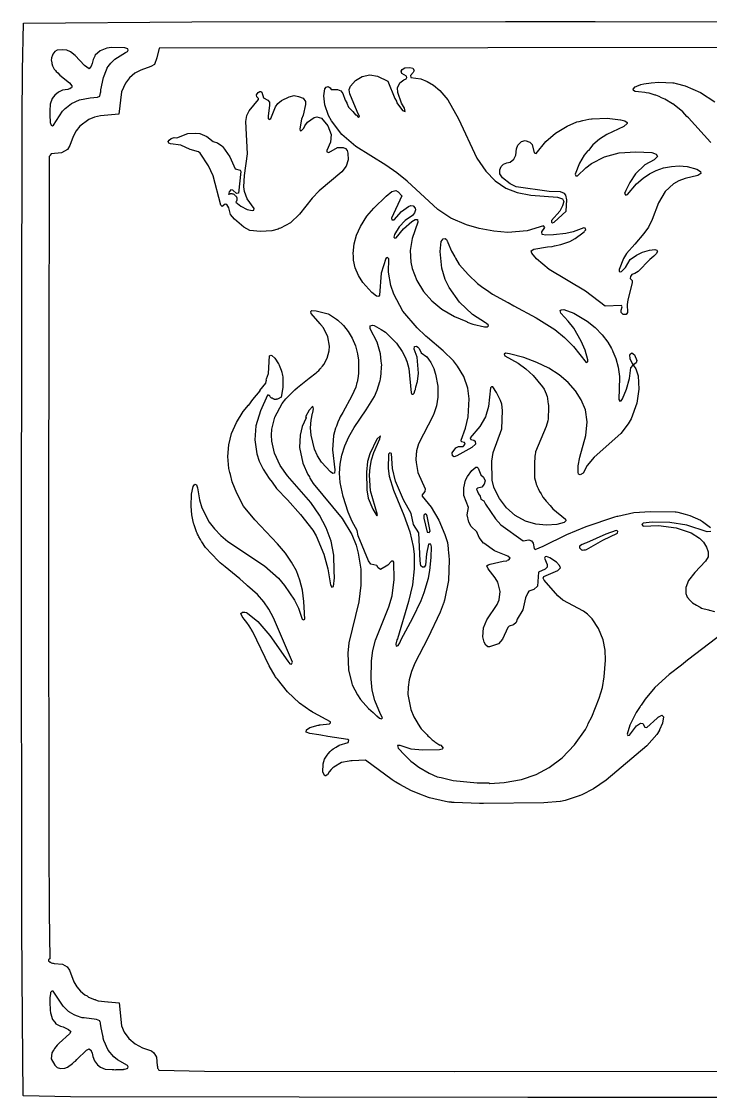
# Model space of a CAD drawing. Header units: millimetres. Extents: x 15 to 285, y 15 to 285.
# Drawn here: x 14.8 to 187.6, y 15.2 to 284.9 of the extents above; entities that cross this region are included whole.
import ezdxf

# ---------------------------------------------------------------- set-up
doc = ezdxf.new("R2010")
doc.units = ezdxf.units.MM
doc.layers.add('CUT', color=7, linetype='CONTINUOUS')

msp = doc.modelspace()

# ---------------------------------------------------------------- linework, layer by layer
at = {"layer": 'CUT'}
for points in [[(223.6234, 15.1572), (141.7762, 15.1572), (27.0823, 15.2779), (15.2954, 15.5671), (15.2694, 15.5931), (15.2487, 15.6139), (15.2287, 15.6339), (15.2125, 15.6502), (15.0652, 34.6226), (14.9156, 57.848), (14.795, 150.0729), (14.7954, 150.5114), (14.7955, 150.5703), (14.7971, 151.6963), (14.8032, 155.8067), (14.9574, 260.2853), (15.0062, 272.5903), (15.2974, 284.4548), (57.546, 284.7824), (136.1615, 284.8596), (139.3335, 284.8603), (141.0297, 284.8606), (146.3999, 284.8618), (158.6518, 284.8644), (225.2012, 284.7991)], [(214.1607, 278.3243), (49.2847, 278.1431), (48.746, 275.7425), (48.1144, 274.1187), (47.205, 273.5673), (44.7087, 272.6811), (43.1886, 271.8777), (41.8664, 270.768), (40.8532, 269.4349), (39.8396, 267.2784), (39.2391, 261.6514), (34.6363, 261.2006), (33.0926, 260.8499), (31.6454, 260.2709), (29.408, 258.6074), (28.4868, 257.4313), (27.7285, 256.0152), (26.9036, 253.7649), (26.294, 252.7516), (24.8317, 251.9487), (22.2359, 251.6701), (21.9428, 251.339), (21.9427, 251.3272), (21.9425, 251.3269), (21.9419, 251.2696), (21.7375, 251.0657), (21.7248, 228.2469), (21.6455, 219.8376), (21.5549, 150.2714), (21.6455, 80.7058), (21.6621, 79.036), (21.7059, 61.533), (21.9386, 49.9014), (21.8585, 49.9083), (21.5264, 49.7574), (21.5868, 49.4252), (21.9491, 49.0629), (22.0625, 49.044), (22.0788, 49.0379), (22.2631, 48.8776), (22.6083, 48.84), (22.7539, 48.7856), (22.9963, 48.7673), (25.0462, 48.5636), (26.2043, 47.9086), (26.8532, 47.0296), (27.9374, 44.1413), (28.6449, 42.9038), (29.5567, 41.8157), (30.6426, 40.9156), (31.2224, 40.6411), (31.611, 40.337), (33.0936, 39.7552), (33.2387, 39.6865), (33.3103, 39.6701), (33.9963, 39.401), (36.4722, 39.1594), (36.5155, 39.1634), (39.2693, 38.892), (39.8715, 33.1515), (40.5617, 31.5458), (41.7445, 29.9301), (43.2753, 28.5982), (45.1021, 27.62), (47.3598, 26.8539), (48.0101, 26.3426), (48.4213, 25.6928), (48.6372, 25.2347), (48.8557, 23.0881), (48.8515, 23.0662), (48.8606, 23.04), (48.9149, 22.5057), (49.0992, 22.3438), (49.2139, 22.0095), (60.7176, 21.7679), (123.2787, 21.6471), (241.6073, 21.7679)], [(187.6579, 254.529), (187.5884, 254.6018), (182.0596, 260.7312), (181.6984, 261.0485), (180.6569, 262.1937), (178.519, 263.969), (178.12, 264.1917), (178.1039, 264.2058), (176.1575, 265.4016), (175.3213, 265.7537), (174.7238, 266.0872), (173.8426, 266.3762), (173.6881, 266.4412), (173.4964, 266.4897), (172.1855, 266.9197), (171.4473, 267.0083), (171.1204, 267.091), (169.5738, 267.233), (168.6624, 267.3424), (168.3114, 267.5684), (168.1839, 267.9222), (168.6789, 268.451), (168.9484, 268.5635), (168.9636, 268.5699), (169.141, 268.644), (170.125, 269.0549), (170.9084, 269.2195), (172.7188, 269.5246), (174.6161, 269.6846), (178.1522, 269.5131), (178.3254, 269.4776), (178.3745, 269.4675), (178.3801, 269.4664), (178.9883, 269.3416), (181.2686, 268.7744), (185.0502, 267.1009), (188.6509, 264.7439)], [(190.9139, 131.6906), (181.7982, 124.7408), (180.3323, 123.5545), (177.2509, 121.1874), (173.6352, 117.9322), (171.177, 114.9625), (170.1928, 113.4863), (170.0465, 113.2954), (169.9831, 113.1718), (168.9676, 111.6487), (167.3497, 108.4763), (166.6515, 106.2637), (166.8848, 105.9322), (167.2863, 105.9876), (169.0061, 108.3095), (170.0327, 109.0116), (170.64, 108.875), (171.1408, 107.9609), (171.6246, 107.8872), (174.2194, 110.2629), (174.4603, 110.453), (174.5801, 110.5477), (174.6132, 110.5738), (174.7633, 110.6922), (175.4231, 111.009), (175.7814, 110.5323), (175.5692, 108.9591), (174.8386, 107.2961), (174.8032, 107.2284), (174.3055, 106.4165), (174.1207, 106.1373), (171.6576, 103.3066), (161.4275, 94.6759), (158.2079, 92.4876), (155.3142, 91.0414), (154.884, 90.8623), (154.8214, 90.8362), (154.7821, 90.8198), (154.6287, 90.7559), (151.1839, 89.6339), (151.1525, 89.6249), (150.0033, 89.3874), (149.8902, 89.3702), (145.8179, 88.9809), (130.7023, 88.8597), (129.6548, 88.8759), (123.3326, 89.0684), (123.1275, 89.0844), (122.7613, 89.1279), (122.6519, 89.1408), (122.0009, 89.218), (121.1611, 89.3176), (117.1433, 90.2308), (116.8345, 90.3348), (114.3045, 91.3223), (112.4332, 92.1228), (111.6582, 92.5078), (109.7172, 93.587), (108.6606, 94.2207), (108.5017, 94.3159), (108.2671, 94.4566), (107.7275, 94.7802), (101.0639, 99.6897), (99.3954, 99.6078), (97.7451, 99.5801), (97.3817, 99.5091), (96.9731, 99.4891), (95.0357, 99.1282), (93.1132, 97.9529), (92.8386, 97.8132), (92.4917, 97.3462), (91.9459, 96.7886), (91.5205, 96.0389), (91.4859, 95.9923), (91.0881, 95.7811), (91.087, 95.7811), (90.9851, 95.7877), (90.9177, 95.7921), (90.9122, 95.7925), (90.8606, 95.7959), (90.4002, 96.7188), (90.4298, 98.773), (90.8114, 99.9351), (91.4344, 100.9956), (91.7188, 101.3366), (92.2134, 101.8498), (92.3979, 102.0412), (92.4706, 102.1166), (92.5695, 102.2192), (92.9493, 102.528), (93.6855, 102.9597), (94.0608, 103.1799), (94.1427, 103.2279), (94.5039, 103.4397), (96.761, 104.1612), (96.9146, 104.6846), (96.6513, 104.8822), (91.5997, 105.6411), (89.8918, 105.9502), (89.8503, 105.9547), (89.3596, 106.0665), (87.1174, 106.3573), (86.149, 106.7352), (86.2497, 107.317), (87.0992, 107.8673), (89.2289, 108.4953), (89.3354, 108.5097), (89.4376, 108.5236), (89.5228, 108.5351), (89.7129, 108.5608), (92.0137, 108.8304), (92.2705, 109.0443), (92.282, 109.3433), (88.0897, 111.5393), (87.775, 111.7388), (87.7737, 111.7397), (87.4259, 111.96), (87.3323, 112.0193), (84.5376, 114.0209), (81.5117, 116.8026), (78.9572, 119.9831), (78.8837, 120.0841), (78.6622, 120.3883), (78.5221, 120.5807), (78.4147, 120.7283), (76.9243, 123.3981), (72.8273, 131.8946), (72.3993, 132.5635), (72.3362, 132.6932), (71.8644, 133.3992), (71.346, 134.209), (70.602, 135.061), (70.1286, 135.7338), (69.8104, 136.4749), (70.1959, 136.7981), (70.5807, 136.7841), (70.709, 136.7794), (70.7487, 136.778), (70.7854, 136.7767), (71.2021, 136.7056), (71.4732, 136.5464), (74.0999, 134.4984), (77.0957, 130.9577), (81.5549, 124.5085), (82.1259, 123.8661), (82.4877, 123.8057), (82.7327, 124.2984), (78.0053, 135.3958), (76.8601, 137.5296), (75.544, 139.4096), (73.9603, 141.2004), (71.4792, 143.4262), (71.472, 143.4344), (71.4245, 143.4954), (71.4047, 143.5113), (71.3974, 143.5196), (71.2042, 143.6728), (69.5875, 145.1232), (65.8516, 148.1441), (64.6041, 149.1739), (64.0749, 149.6606), (60.9563, 153.0274), (60.0217, 154.4261), (59.9753, 154.5074), (59.8623, 154.7052), (59.6893, 155.0082), (59.3082, 155.6756), (59.1938, 155.9036), (58.9472, 156.3988), (58.8321, 156.63), (58.7729, 156.7488), (58.6551, 156.9855), (58.0597, 158.718), (58.0161, 158.8523), (58.0065, 158.8818), (57.9964, 158.9128), (57.9318, 159.1117), (57.4882, 161.1968), (57.3074, 163.3838), (57.4283, 166.4055), (57.835, 168.342), (58.2852, 168.8684), (58.6828, 168.6921), (58.9283, 168.0136), (59.4087, 164.926), (59.9895, 162.9721), (61.8741, 159.38), (63.2191, 157.6713), (64.8023, 156.0278), (66.5679, 154.5564), (75.7775, 148.4249), (79.2472, 145.2936), (80.7912, 143.5322), (83.2361, 139.8194), (84.2274, 137.8042), (85.2194, 135.0822), (85.496, 134.8935), (85.8441, 135.0165), (85.7743, 136.4813), (85.779, 136.5453), (85.7668, 136.6381), (85.6309, 139.4898), (85.2428, 142.3605), (84.6173, 144.872), (83.7328, 147.1876), (82.538, 149.3632), (80.9811, 151.576), (78.9723, 153.9438), (73.2969, 159.9217), (70.5011, 163.3593), (68.7624, 166.5975), (67.6376, 169.494), (67.1916, 171.2774), (67.0636, 171.7893), (67.0542, 171.8269), (67.0529, 171.8317), (66.818, 172.8209), (66.5481, 175.8112), (66.7913, 178.7178), (67.5023, 181.5808), (68.6757, 184.3468), (68.6847, 184.3648), (68.6899, 184.3752), (68.6911, 184.3776), (68.6916, 184.3785), (70.3452, 187.0861), (71.6934, 188.7169), (71.7685, 188.7383), (72.8369, 190.1003), (74.6556, 192.3002), (74.6092, 192.3321), (74.5964, 192.3429), (76.056, 194.2034), (76.2371, 194.928), (76.1829, 194.9993), (76.2625, 195.2931), (76.7276, 196.6737), (76.975, 201.0312), (77.2855, 201.2026), (77.6148, 201.13), (78.3461, 200.4765), (79.2717, 199.0649), (79.3322, 198.9409), (79.3948, 198.8129), (79.4241, 198.7527), (79.4377, 198.7251), (79.9026, 197.473), (80.0531, 196.9438), (80.196, 196.4412), (80.2292, 196.3244), (80.2528, 196.2416), (80.3499, 195.7125), (80.3723, 195.0838), (80.3723, 193.147), (79.8898, 190.7305), (79.8058, 190.6531), (79.7128, 190.5827), (79.6134, 190.5217), (79.5085, 190.4706), (78.9574, 190.2345), (78.8487, 190.194), (78.7366, 190.1643), (78.6221, 190.1454), (78.5064, 190.1378), (78.3904, 190.1413), (78.2753, 190.156), (78.1622, 190.1818), (78.0522, 190.2183), (77.9461, 190.2653), (77.6241, 190.4271), (77.5201, 190.486), (77.4225, 190.555), (77.3322, 190.6333), (77.2502, 190.7203), (77.1772, 190.8149), (77.114, 190.9164), (77.0612, 191.0236), (77.0219, 191.1288), (76.9482, 191.1286), (76.8291, 191.1403), (76.7117, 191.1638), (76.5972, 191.1988), (76.5157, 191.233), (74.7347, 187.2536), (73.5796, 183.5525), (73.2783, 180.0299), (73.8189, 176.5166), (74.4179, 174.6955), (75.3873, 172.6398), (76.9152, 170.3296), (77.651, 169.4072), (78.713, 167.8142), (81.4763, 164.9691), (84.7766, 161.3193), (87.8263, 157.3802), (88.7009, 155.9431), (90.6529, 151.3295), (91.6358, 147.6751), (92.3001, 143.6292), (92.6322, 143.0555), (93.0549, 143.2668), (93.3267, 145.4106), (93.1757, 147.1316), (93.1675, 147.1571), (93.086, 151.0774), (92.4644, 154.5741), (91.2374, 157.9346), (89.5485, 161.1626), (87.3988, 164.2974), (81.5144, 170.9971), (79.6439, 173.5751), (78.2061, 176.6453), (77.5417, 179.6349), (77.4784, 181.1887), (77.604, 182.6926), (78.3577, 185.6472), (80.1822, 189.1445), (81.1131, 190.2958), (82.4022, 191.6332), (82.6137, 191.8273), (82.9148, 192.1035), (83.3573, 192.5094), (84.0073, 193.1056), (86.9174, 195.4502), (88.6801, 196.825), (88.9367, 197.0771), (89.3568, 197.4156), (89.715, 197.8416), (89.9717, 198.0938), (90.0519, 198.2318), (90.1932, 198.3783), (90.2585, 198.4881), (90.6268, 198.9262), (91.446, 200.4586), (91.9339, 202.3525), (91.9977, 203.4979), (91.6151, 205.8256), (90.5678, 208.0614), (89.8985, 208.8452), (89.8609, 208.9105), (89.6775, 209.104), (87.4638, 211.6964), (87.3258, 212.1648), (87.6142, 212.4048), (88.685, 212.3748), (91.6661, 211.5698), (91.9992, 211.3864), (93.7952, 210.2595), (94.1502, 209.9842), (95.4113, 208.8056), (95.5379, 208.6654), (96.7136, 207.1626), (97.7271, 205.4635), (98.5444, 203.5465), (99.0915, 201.559), (99.3288, 199.9455), (99.3328, 196.7625), (99.2445, 195.8951), (98.9517, 194.4399), (98.9337, 194.3504), (98.9335, 194.349), (98.9333, 194.3483), (98.62, 193.24), (97.6724, 191.0746), (95.375, 186.829), (94.7471, 185.7644), (94.5732, 185.3471), (94.1006, 184.4739), (93.7676, 183.4144), (93.5646, 182.9273), (93.3206, 181.9926), (93.0257, 181.0543), (92.782, 177.4734), (93.3823, 172.502), (93.2521, 171.6131), (92.8779, 171.5371), (92.2599, 171.9678), (90.0329, 174.4342), (89.0493, 175.9955), (88.2609, 177.6999), (87.416, 181.1704), (87.2909, 183.005), (87.4165, 184.9254), (87.7773, 186.7195), (87.8616, 186.8663), (88.0428, 187.7722), (87.8918, 188.4666), (86.9558, 187.44), (86.05, 185.7794), (86.1964, 185.5354), (85.1885, 183.3142), (84.6545, 181.1953), (84.5101, 178.1086), (85.3688, 174.1169), (86.6348, 171.2845), (87.0212, 170.7281), (87.137, 170.3807), (87.9522, 169.0521), (95.2289, 160.3262), (97.6074, 156.2972), (98.6942, 153.6403), (99.2405, 151.6331), (99.9042, 147.5907), (99.9362, 143.606), (99.3872, 139.4396), (96.8577, 129.0874), (96.6463, 126.5498), (96.7672, 122.327), (97.672, 118.9128), (97.7047, 118.6289), (99.0333, 116.0926), (99.7881, 114.9453), (101.7809, 112.6506), (102.9503, 111.6571), (103.8667, 110.8581), (103.9374, 110.8187), (104.5889, 110.2653), (105.1022, 110.0841), (105.3135, 110.3558), (104.811, 111.2038), (103.397, 114.6578), (102.7798, 117.2496), (102.4769, 120.05), (102.5695, 124.5754), (102.9074, 127.1702), (103.5776, 129.7544), (106.8957, 138.1397), (107.762, 140.9436), (108.2435, 144.9877), (108.205, 149.3348), (107.9854, 149.6227), (107.6236, 149.6053), (106.6937, 148.5774), (104.84, 147.5258), (104.2658, 147.9431), (103.948, 148.504), (102.3863, 148.8316), (101.7834, 149.6484), (99.2545, 155.9499), (98.9384, 157.2605), (97.7319, 159.5009), (96.7578, 161.8723), (95.4511, 165.7902), (94.717, 169.3209), (94.5672, 171.6112), (94.6929, 173.904), (95.1234, 176.193), (95.8571, 178.4775), (96.8757, 180.7544), (98.2008, 183.1272), (101.2487, 187.5333), (103.3066, 190.9027), (104.0078, 192.427), (104.6874, 194.6519), (104.7398, 194.7771), (104.7535, 194.8684), (104.8595, 195.2151), (104.9238, 196.0037), (105.0116, 196.5887), (104.9803, 196.6958), (105.1034, 198.203), (105.0943, 198.315), (105.1328, 198.6995), (104.9771, 199.7577), (104.8316, 201.5492), (103.9671, 204.5213), (102.2435, 207.8227), (102.2657, 208.6015), (102.8341, 208.7544), (103.2757, 208.6675), (105.0057, 207.6657), (106.0663, 206.9861), (106.1362, 206.9289), (108.8171, 204.2516), (110.3011, 202.1192), (111.0983, 200.543), (111.3891, 199.8435), (111.4058, 199.8035), (111.4246, 199.7581), (111.4483, 199.7013), (111.9766, 197.9149), (112.5059, 191.7701), (112.6738, 191.4839), (113.0373, 191.4433), (113.2642, 191.6852), (113.4234, 192.2703), (113.4683, 192.3423), (113.4875, 192.4616), (113.5866, 192.6031), (113.7014, 193.2922), (114.0745, 194.6636), (114.3984, 196.7582), (113.9901, 200.7151), (113.262, 202.7278), (113.3823, 203.3832), (113.8403, 203.4576), (114.2009, 203.2202), (114.5654, 202.9396), (115.0573, 201.8211), (116.4153, 200.7887), (116.8952, 200.2438), (117.4262, 199.3758), (118.1957, 197.8632), (118.2691, 197.6511), (118.2995, 197.5634), (118.304, 197.5504), (118.3087, 197.5367), (118.6552, 196.4701), (119.1709, 193.501), (119.1708, 190.7337), (118.8676, 188.502), (118.2023, 186.5034), (118.1467, 186.3657), (118.135, 186.3368), (118.1296, 186.3233), (118.0397, 186.1009), (114.3516, 179.0177), (113.8511, 177.2381), (113.8334, 176.7944), (113.7674, 176.5397), (113.7131, 174.824), (113.7474, 174.626), (113.7371, 174.3657), (114.2318, 171.8572), (116.026, 167.765), (115.9574, 167.08), (115.3204, 166.2439), (115.3005, 165.8972), (117.5094, 163.0929), (119.4436, 159.829), (120.9959, 156.2716), (121.6359, 154.2335), (121.7888, 152.7498), (121.9211, 151.4222), (121.9371, 151.2613), (121.9667, 150.9644), (122.0672, 149.9552), (121.9185, 144.7709), (120.8719, 139.8417), (120.6001, 139.0214), (120.5633, 138.9102), (120.5478, 138.8634), (120.5335, 138.8202), (119.8145, 136.8355), (116.7352, 130.2544), (113.4814, 123.9886), (112.6161, 121.9022), (112.037, 119.8587), (111.7469, 117.9732), (111.7136, 116.1326), (112.428, 112.4167), (113.2093, 110.5835), (114.1678, 108.9186), (114.0697, 108.9971), (115.066, 107.578), (116.4248, 106.1287), (116.5031, 106.0538), (116.7016, 105.8176), (117.1088, 105.4744), (117.8137, 104.8002), (118.315, 104.458), (118.3652, 104.4157), (118.4803, 104.3452), (119.7159, 103.5019), (119.7554, 103.564), (119.9463, 103.447), (120.5283, 102.7002), (120.3027, 102.4608), (119.6584, 102.3257), (115.3879, 102.2356), (112.4964, 102.4562), (109.7995, 103.3957), (109.741, 103.3811), (109.0575, 103.3811), (109.2991, 102.7471), (109.9713, 101.9358), (110.0006, 101.8845), (110.0823, 101.8018), (110.1747, 101.6903), (110.4766, 101.4029), (112.4056, 99.4516), (112.9927, 99.0576), (114.432, 97.9161), (116.9984, 96.4668), (119.0818, 95.561), (120.0178, 95.3496), (120.0281, 95.3738), (123.0239, 94.5888), (129.1012, 94.0502), (132.0284, 94.0698), (132.2462, 93.8702), (135.809, 94.1117), (140.1569, 94.8967), (143.8405, 96.1045), (147.1618, 97.8557), (150.3925, 100.2712), (153.4723, 103.5623), (156.2199, 107.3969), (156.8237, 108.6046), (156.8994, 108.941), (157.8062, 110.5855), (159.6993, 115.21), (160.4869, 117.9652), (160.9621, 120.6087), (161.2332, 124.7839), (161.2014, 127.2638), (160.6376, 129.834), (159.5123, 132.6784), (157.9372, 135.1517), (156.7772, 136.3448), (155.7673, 137.0546), (150.56, 139.8449), (149.3131, 140.9095), (145.8697, 144.8131), (145.6259, 145.3549), (145.7767, 145.7359), (149.2712, 147.2301), (149.9544, 147.9132), (149.7182, 148.5447), (148.9409, 149.3689), (147.3311, 150.4034), (146.4838, 150.7338), (146.1264, 150.6679), (145.979, 150.3358), (146.6021, 148.7795), (146.597, 148.0705), (146.0865, 147.5829), (144.4416, 146.8288), (144.2101, 143.2965), (143.3238, 142.519), (142.0579, 142.0753), (141.7646, 141.663), (141.1955, 140.3718), (140.5293, 137.4134), (139.1387, 135.0205), (138.8809, 134.2122), (138.2096, 133.6057), (137.1205, 133.2865), (136.7861, 132.9633), (135.4071, 130.0419), (134.4364, 128.8863), (132.1729, 128.0822), (131.7693, 128.0994), (131.2771, 128.5221), (130.8653, 129.2944), (130.5321, 130.6277), (130.6604, 132.9233), (131.4879, 134.8822), (134.0636, 138.7093), (134.5594, 139.868), (134.8411, 142.0311), (134.2158, 144.3202), (133.6101, 145.4132), (131.8037, 147.7042), (131.5315, 148.4263), (131.7908, 148.708), (132.3685, 148.8728), (135.5959, 149.5914), (136.4733, 149.6981), (136.5567, 149.8053), (136.998, 149.9035), (137.3262, 150.3298), (136.7786, 150.8197), (133.4599, 152.1793), (130.7512, 154.0755), (130.6927, 154.1355), (129.5564, 155.5161), (128.9802, 156.9471), (127.5932, 158.3117), (127.0098, 159.4022), (126.602, 161.1966), (126.9279, 163.04), (125.766, 166.0596), (125.6975, 167.9892), (126.1866, 169.8637), (126.6674, 170.7997), (127.6999, 172.2875), (128.7115, 173.1951), (129.1077, 173.1651), (129.3386, 172.9153), (129.9599, 171.2597), (130.6276, 170.6628), (131.061, 169.7368), (130.8225, 168.878), (130.2592, 168.1575), (129.1898, 167.9195), (128.9399, 167.6527), (129.3676, 166.4742), (129.8411, 165.9057), (129.9864, 165.1332), (130.7493, 164.7438), (131.1273, 163.9133), (133.6775, 160.2173), (135.0048, 158.7389), (140.5831, 154.6582), (142.0617, 154.9194), (142.7036, 154.6919), (143.1302, 154.0904), (143.3281, 152.7958), (143.5942, 152.5351), (145.6153, 153.3264), (151.5815, 156.2933), (156.3909, 158.2894), (163.613, 160.7371), (164.1751, 160.8766), (164.1762, 160.8768), (164.1883, 160.8794), (164.3449, 160.9136), (168.345, 161.7869), (172.5775, 162.0757), (178.6893, 161.9595), (178.8898, 161.9324), (178.9247, 161.9277), (178.9448, 161.925), (179.3948, 161.864), (181.2795, 161.3832), (182.4097, 161.0065), (185.0784, 159.8441), (185.6233, 159.5574), (187.6016, 158.0436)], [(187.6689, 157.029), (186.7929, 156.9812), (181.6384, 158.5788), (177.3858, 159.2729), (172.9743, 159.3907), (170.6863, 159.1494), (170.3919, 158.7445), (170.7395, 158.3842), (174.5131, 158.5417), (178.9599, 157.9897), (182.7373, 156.7206), (184.8706, 155.3722), (185.844, 154.3382), (186.5798, 153.1232), (186.9813, 151.9728), (186.9828, 150.6907), (186.3761, 149.5806), (183.6315, 146.739), (182.1156, 144.7387), (181.3933, 142.9624), (181.4196, 141.529), (181.68, 140.8491), (181.7032, 140.6098), (181.8155, 140.5493), (181.824, 140.5214), (182.4627, 139.7028), (182.7447, 139.5153), (183.0756, 139.1142), (184.1156, 138.5354), (184.8274, 138.1067), (184.971, 138.0594), (185.3685, 137.8382), (187.1008, 137.3589), (187.2361, 137.3145), (187.3069, 137.3019), (188.5842, 136.9485)]]:
    msp.add_lwpolyline(points, dxfattribs=at)
for points in [[(34.7227, 267.7351), (35.3292, 270.8092), (36.0706, 272.7896), (36.2914, 273.2081), (36.3141, 273.2412), (36.3166, 273.245), (36.5698, 273.6159), (37.2389, 274.4347), (38.1996, 275.395), (40.8816, 277.0668), (41.223, 277.2417), (41.2252, 277.281), (41.3901, 277.3839), (41.5499, 277.6974), (41.4327, 278.0025), (40.7094, 278.2997), (37.3528, 278.3257), (36.1862, 278.17), (34.5004, 277.5543), (33.2986, 276.4242), (33.2247, 276.2278), (33.1691, 276.1732), (32.7704, 275.3393), (32.5003, 274.3024), (32.2489, 273.6343), (31.7228, 273.0404), (30.5722, 273.8728), (28.22, 276.3748), (27.1185, 277.2547), (26.1543, 277.664), (25.0333, 277.7803), (23.7301, 277.6715), (23.125, 277.3904), (22.6176, 276.6516), (22.5635, 276.4619), (22.5529, 276.4507), (22.3114, 275.726), (22.3216, 275.6138), (22.2296, 275.2912), (22.4013, 274.4939), (22.4053, 274.4203), (22.4277, 274.3714), (22.4396, 274.3162), (22.4624, 274.0654), (22.5112, 273.9835), (22.5658, 273.7299), (23.0195, 272.952), (23.3203, 272.6271), (23.4889, 272.3443), (23.911, 271.9889), (24.4313, 271.4268), (26.7934, 269.5158), (27.3891, 268.7257), (27.4125, 268.3685), (27.3141, 268.2409), (27.2782, 268.2052), (26.9465, 268.0128), (26.5801, 267.8961), (26.4376, 267.8648), (25.0944, 267.6428), (24.0504, 267.1508), (23.1419, 266.4155), (22.48, 265.5336), (22.0094, 264.1145), (21.8875, 262.4753), (21.9129, 261.8323), (21.858, 261.3078), (21.9969, 259.7086), (22.002, 259.581), (22.2508, 258.8754), (22.5525, 258.7423), (22.8232, 258.86), (25.082, 262.4273), (25.2025, 262.5652), (25.5836, 262.9016), (25.6299, 262.939), (25.7307, 263.0204), (26.0564, 263.2833), (27.3294, 264.311), (29.2999, 265.2119), (32.0215, 265.7272), (33.8202, 265.9066), (34.4099, 266.1339), (34.4129, 266.151), (34.4681, 266.1678), (34.597, 266.9696), (34.6897, 267.2523)], [(106.6837, 269.8796), (108.4327, 265.5789), (108.8586, 264.8847), (108.9367, 264.494), (110.3558, 262.5918), (111.0201, 262.3201), (110.8087, 263.1655), (110.1196, 264.36), (109.1601, 267.0554), (109.0972, 268.2053), (109.6817, 269.459), (110.6587, 270.2816), (111.3018, 270.5379), (111.4601, 270.8634), (111.3128, 271.1568), (110.154, 271.8571), (110.0092, 272.3904), (110.277, 272.8328), (110.9238, 273.2155), (112.1896, 273.3693), (112.9334, 273.1915), (113.2792, 272.6092), (113.0517, 272.057), (112.3361, 271.3148), (112.4215, 270.8639), (114.9147, 270.4615), (116.5179, 269.8145), (118.0959, 268.8748), (119.696, 267.5574), (121.7237, 265.226), (124.4016, 260.4828), (129.0251, 250.6047), (131.2139, 247.341), (133.5704, 244.8952), (136.2854, 243.1139), (139.137, 241.9877), (142.5265, 241.3639), (149.2037, 240.8501), (150.4358, 240.4097), (150.7825, 239.7181), (150.5007, 238.6713), (149.7674, 237.3346), (147.6881, 234.9556), (147.6795, 234.5869), (147.9444, 234.3826), (148.3748, 234.543), (151.4208, 237.3177), (151.5683, 240.1324), (151.2842, 241.3233), (150.9973, 241.7197), (149.9929, 242.1526), (147.1589, 242.2456), (138.8639, 243.4081), (137.3305, 244.1756), (135.4238, 245.7117), (134.771, 246.6869), (134.7328, 247.7052), (135.0894, 248.4834), (135.6835, 249.1118), (136.4745, 249.477), (137.3404, 249.6006), (138.2389, 250.3647), (138.7472, 251.3382), (138.954, 252.9329), (139.2666, 253.8507), (140.1882, 254.7931), (141.0862, 255.0104), (142.2656, 254.6507), (142.8321, 254.0224), (143.3717, 251.9788), (143.8515, 251.7896), (146.3072, 254.8167), (148.7477, 256.8948), (151.6113, 258.6644), (154.0997, 259.7118), (154.6433, 259.8321), (154.679, 259.84), (155.5509, 260.0329), (157.0531, 260.3652), (157.7236, 260.4826), (157.9113, 260.5045), (157.9255, 260.5062), (157.9268, 260.5063), (157.927, 260.5063), (161.7057, 260.5965), (164.9808, 260.2602), (165.0078, 260.2555), (165.0302, 260.2516), (165.0644, 260.2457), (165.0861, 260.2419), (166.1426, 259.9318), (166.673, 259.5294), (166.7241, 259.2802), (165.8207, 258.5545), (161.572, 256.5784), (159.747, 255.3498), (158.1102, 253.9194), (156.9543, 252.5578), (156.8209, 252.4147), (156.7827, 252.3557), (155.9468, 251.371), (154.7206, 249.3403), (153.6264, 246.6356), (153.8436, 246.1416), (154.2456, 246.2003), (156.3416, 248.2156), (157.7738, 249.3149), (160.9854, 250.9731), (164.6919, 251.9317), (168.8279, 252.2033), (172.915, 252.0142), (173.9815, 251.6151), (174.2664, 251.0037), (173.4354, 250.1654), (171.1174, 248.9386), (168.8032, 246.6513), (167.3993, 244.5339), (166.3755, 242.5186), (166.0616, 241.7582), (166.3182, 241.3771), (166.7348, 241.4768), (169.0726, 244.1881), (170.6645, 245.5914), (172.3218, 246.7224), (173.9888, 247.5559), (175.7958, 248.1724), (177.7775, 248.5505), (179.7559, 248.6706), (181.722, 248.5446), (184.1951, 247.857), (185.0574, 247.2748), (185.1694, 246.7902), (184.382, 246.2753), (181.2152, 245.4885), (179.685, 244.9068), (178.3496, 244.1885), (176.212, 242.2527), (174.5377, 239.4276), (172.9958, 235.2321), (172.0323, 233.3048), (170.8607, 231.7241), (168.6191, 229.0331), (166.5512, 226.7012), (165.7426, 225.4593), (164.6643, 222.6759), (164.6777, 222.3111), (164.9428, 222.1097), (165.3022, 222.2151), (166.2773, 223.2202), (167.42, 225.174), (169.0656, 226.3284), (170.5284, 227.0305), (172.2918, 227.5649), (173.6369, 227.6841), (174.0943, 227.5572), (174.2997, 227.2459), (173.9758, 226.6639), (173.7254, 226.4062), (173.6079, 226.2853), (173.4309, 226.1032), (173.3549, 226.0249), (172.3496, 225.2239), (169.4203, 222.2041), (168.6559, 221.6703), (167.8983, 221.4269), (167.5149, 220.9395), (167.4227, 220.4091), (167.9066, 219.9394), (167.9595, 219.3717), (166.8735, 215.0919), (166.7256, 213.8968), (166.8108, 211.9127), (166.4752, 211.4016), (165.699, 211.3874), (165.2205, 211.9323), (165.195, 212.521), (165.4685, 213.3348), (165.2913, 213.6867), (161.1495, 213.5322), (156.2439, 217.254), (147.1672, 222.7121), (143.9463, 225.3844), (142.7422, 226.8211), (142.626, 227.3875), (143.2558, 227.7947), (146.7327, 228.3804), (147.9166, 228.4731), (148.4638, 228.6721), (150.0807, 228.9444), (152.2743, 229.7237), (153.6116, 230.4386), (155.5577, 231.9241), (155.9469, 232.1851), (156.0198, 232.3295), (156.3057, 232.6419), (156.1599, 233.0826), (155.8316, 233.1392), (153.1237, 232.1717), (151.29, 231.7421), (148.2523, 231.3733), (146.315, 231.2846), (145.4152, 231.494), (145.3052, 232.1391), (146.0591, 233.2297), (145.6992, 233.6532), (141.599, 232.3708), (136.7498, 231.9483), (133.2455, 232.3413), (129.5935, 233.0113), (126.3721, 233.8939), (122.4453, 235.5703), (119.1808, 237.7697), (111.492, 244.8255), (108.9367, 246.9005), (106.1891, 248.833), (98.6454, 253.5403), (95.1296, 256.5378), (92.5049, 259.992), (91.7698, 261.3449), (90.8348, 263.9684), (90.6075, 266.2115), (90.8756, 267.9704), (91.2209, 268.3838), (91.7055, 268.5376), (92.1759, 268.2655), (92.4331, 267.8469), (94.056, 267.8405), (94.8402, 267.4739), (95.3791, 266.8342), (95.9662, 265.1825), (96.4004, 264.4422), (96.3762, 264.4034), (96.7687, 263.4372), (97.8773, 262.2896), (98.5179, 261.4815), (98.7017, 261.4361), (99.3352, 260.7802), (99.5767, 261.0821), (98.9698, 262.3327), (97.1344, 266.6991), (96.9596, 267.723), (96.9632, 267.7952), (97.2719, 268.6264), (98.5588, 270.0528), (100.2544, 271.1198), (102.123, 271.4663), (104.0529, 271.1922)], [(68.6305, 241.032), (68.6895, 240.9322), (68.7386, 240.8272), (68.7773, 240.718), (68.8054, 240.6056), (68.8224, 240.4909), (68.8283, 240.3752), (68.8231, 240.2594), (68.8067, 240.1447), (68.7792, 240.0321), (68.7411, 239.9226), (68.6926, 239.8174), (68.6341, 239.7173), (68.5663, 239.6233), (68.5465, 239.6009), (69.7793, 238.5658), (71.3565, 237.7798), (72.6419, 237.4759), (73.0761, 237.5876), (73.1797, 237.9801), (71.3914, 240.3839), (70.6932, 242.2674), (70.565, 243.4138), (70.744, 246.2425), (71.4984, 251.7159), (71.0151, 259.8428), (71.2675, 261.2982), (71.8556, 262.4802), (74.206, 265.2788), (74.2167, 265.6041), (73.8165, 265.9687), (73.7345, 266.4488), (73.8708, 266.756), (74.1761, 267.0509), (74.5957, 267.3025), (74.7984, 267.3261), (75.0867, 267.148), (75.5081, 265.7753), (76.611, 265.1695), (76.9757, 264.6302), (77.0195, 263.8125), (76.628, 261.2207), (76.658, 260.5756), (76.9444, 260.3429), (77.3636, 260.5471), (78.5138, 263.441), (79.1144, 264.3164), (80.0097, 265.045), (81.8838, 265.9819), (83.1785, 266.3016), (84.2514, 266.1097), (85.4216, 265.627), (86.0042, 264.7792), (86.0466, 264.1011), (85.4227, 261.359), (85.416, 261.3539), (85.0536, 260.3575), (84.5705, 257.9722), (84.6913, 257.4891), (85.0536, 257.5495), (85.5971, 258.1534), (85.8804, 258.7105), (86.5102, 259.6046), (88.1787, 260.8408), (88.893, 260.9872), (90.0077, 260.6475), (91.5968, 258.6959), (92.4456, 256.5605), (92.3249, 254.6107), (91.3597, 252.5698), (91.3874, 252.202), (91.8597, 252.0498), (94.0527, 253.2512), (95.4862, 253.306), (96.0219, 253.0344), (96.4564, 252.5075), (96.6764, 251.8551), (96.7351, 250.188), (96.2593, 248.6351), (95.1209, 247.1523), (89.4135, 242.4399), (87.6683, 240.5461), (84.5442, 236.5442), (82.2318, 234.3614), (79.7769, 233.0649), (79.4074, 232.9417), (79.2023, 232.8392), (77.5999, 232.3725), (74.7633, 232.2187), (72.0891, 232.4605), (70.5204, 233.2911), (68.2523, 235.2875), (67.2353, 236.528), (66.8234, 238.1414), (66.3011, 239.0028), (65.8569, 239.1029), (65.1169, 238.5005), (64.7802, 238.7896), (62.8395, 246.1992), (61.7082, 248.6974), (59.6032, 251.8757), (59.1551, 252.193), (57.0889, 252.7432), (54.7176, 253.8936), (52.1266, 254.1751), (51.7419, 254.38), (51.7046, 254.4032), (51.5781, 254.8251), (51.852, 255.1442), (52.3679, 255.526), (53.1027, 255.7931), (53.7234, 255.7362), (56.4788, 256.7884), (58.5361, 256.9138), (59.5291, 256.7623), (61.2919, 256.0477), (62.8715, 254.7955), (63.9714, 254.4953), (65.0639, 253.6834), (65.2897, 253.4317), (67.0248, 250.9579), (68.3886, 247.9457), (69.6213, 247.6249), (69.8321, 247.2488), (69.2382, 241.846), (68.7415, 241.7408), (67.7753, 242.5569), (67.3182, 242.6731), (66.8403, 242.2091), (66.6941, 241.4712), (66.7084, 241.4832), (66.8036, 241.5492), (66.9048, 241.6058), (67.011, 241.6523), (67.1212, 241.6883), (67.2343, 241.7135), (67.3493, 241.7277), (67.4652, 241.7308), (67.5808, 241.7226), (67.6951, 241.7034), (67.807, 241.6732), (67.9155, 241.6323), (68.0195, 241.5812), (68.1181, 241.5202), (68.2104, 241.4501), (68.4, 241.2909), (68.485, 241.2121), (68.5621, 241.1256)], [(107.7074, 235.177), (108.2355, 235.1574), (110.1345, 237.2728), (111.889, 238.485), (112.4464, 238.7061), (113.0464, 238.6844), (113.502, 238.1079), (113.5837, 237.6633), (113.3816, 236.9254), (112.845, 236.2225), (111.024, 234.9459), (109.5403, 233.4355), (108.3429, 231.4651), (108.1436, 230.7932), (108.4171, 230.5444), (108.7753, 230.6363), (110.6177, 232.8953), (112.6798, 234.7727), (113.5028, 235.2576), (114.1423, 235.2164), (114.1799, 234.5435), (112.7581, 230.4802), (112.2598, 227.4931), (112.4326, 224.5174), (112.7881, 222.992), (113.9486, 219.9183), (115.5878, 217.1991), (117.6708, 214.814), (120.2436, 212.7442), (123.4177, 210.8852), (126.2385, 209.7427), (126.507, 209.6673), (126.5698, 209.5417), (127.9889, 209.0284), (130.9479, 208.3038), (131.6423, 208.334), (131.8839, 208.5755), (131.8537, 208.8473), (131.5219, 209.0886), (131.5192, 209.0964), (131.4549, 209.1373), (131.1894, 209.3304), (131.1373, 209.3392), (127.8716, 211.4152), (124.6451, 214.5211), (122.0518, 218.2049), (121.0726, 220.1877), (120.1718, 223.0128), (119.8083, 227.1932), (120.0344, 229.6971), (120.5408, 230.3494), (121.0479, 230.494), (121.3831, 230.2468), (121.54, 229.9139), (121.5726, 229.8449), (121.6269, 229.7297), (121.7536, 229.4608), (122.6281, 227.2851), (123.4616, 225.8381), (123.5263, 225.7008), (123.6319, 225.5424), (124.5265, 223.9894), (126.8623, 221.3518), (129.1408, 219.2223), (130.1856, 218.484), (130.5078, 218.2186), (131.4112, 217.6179), (132.9355, 216.5407), (136.8022, 214.4366), (136.8166, 214.3926), (138.2841, 213.6302), (143.8585, 210.5968), (148.5493, 207.661), (150.9806, 205.6561), (153.227, 203.441), (156.4269, 199.3684), (156.8559, 199.5313), (156.8584, 200.0843), (156.1467, 202.456), (155.1793, 204.7515), (153.2901, 207.986), (151.9142, 209.7782), (150.0559, 211.7557), (149.8758, 212.3879), (150.1142, 212.6084), (150.7728, 212.6748), (153.3104, 211.789), (156.6934, 209.7499), (158.6717, 208.1389), (160.4091, 206.3438), (161.8428, 204.4871), (162.7689, 202.8667), (162.9306, 202.5374), (162.9855, 202.4258), (163.0169, 202.3617), (163.134, 202.1235), (163.8364, 200.4248), (164.4213, 198.1922), (164.7452, 195.9137), (164.7468, 195.8473), (164.7503, 195.6965), (164.7516, 195.642), (164.7524, 195.6075), (164.5727, 190.0866), (164.8396, 189.7068), (165.2016, 189.7694), (165.5344, 190.2965), (166.5246, 192.6905), (167.2793, 195.3761), (167.6444, 198.0389), (168.2002, 198.7313), (167.4046, 200.2938), (167.3996, 201.3027), (167.4409, 201.4388), (167.4447, 201.4514), (167.4559, 201.4883), (167.4655, 201.52), (167.8404, 201.8084), (168.5702, 201.2925), (169.0777, 199.8731), (168.9247, 199.3415), (168.3898, 198.9234), (168.3024, 198.6421), (168.8865, 197.8396), (169.4646, 196.0152), (169.6232, 192.703), (169.1022, 189.1916), (167.6764, 185.2774), (166.9539, 183.9905), (165.1119, 181.6051), (158.4063, 175.6515), (156.6484, 173.5417), (155.6206, 171.6887), (154.8823, 171.1982), (154.5123, 171.4332), (154.3871, 171.895), (154.4134, 173.4994), (154.8105, 175.6619), (156.2885, 181.093), (156.6738, 184.5214), (156.2079, 187.4976), (155.1692, 190.0294), (153.7375, 192.2885), (151.9341, 194.3857), (149.6709, 196.3135), (147.0784, 197.9633), (144.072, 199.4215), (140.8045, 200.6097), (137.1665, 201.5799), (136.1753, 201.7461), (135.8491, 201.5111), (135.9891, 201.0353), (139.376, 199.2331), (141.2645, 197.8306), (143.0783, 196.1679), (145.4822, 193.2854), (145.8378, 192.6906), (146.361, 191.5435), (146.5538, 191.051), (146.5677, 191.0155), (146.5832, 190.9759), (146.5906, 190.9569), (146.9169, 188.9401), (146.9226, 188.7457), (146.9267, 188.6081), (146.9383, 188.2129), (146.9395, 188.1728), (146.8911, 185.2198), (146.8232, 184.8832), (146.8039, 184.7875), (146.8002, 184.7691), (146.7964, 184.7503), (146.3589, 183.3736), (143.6772, 176.9824), (143.5998, 176.1885), (143.5396, 175.9829), (143.5368, 175.5431), (143.4164, 174.3089), (143.4789, 170.4711), (143.8213, 169.3459), (143.9102, 168.9061), (144.0541, 168.5809), (144.1471, 168.2753), (144.3802, 167.8439), (144.7334, 167.0455), (145.1341, 166.4482), (145.5633, 165.6536), (146.056, 165.074), (146.3452, 164.6429), (147.3801, 163.5164), (148.0767, 162.697), (151.2026, 160.139), (151.3105, 159.7328), (150.8861, 159.2878), (149.0145, 158.7578), (146.4214, 158.6073), (143.7494, 158.8269), (141.1743, 159.6585), (138.6397, 161.0462), (136.4552, 162.9767), (134.6476, 165.3292), (133.9049, 166.7155), (133.221, 168.1517), (132.7952, 169.8563), (132.7622, 174.6904), (133.0768, 176.7967), (135.2445, 182.7656), (135.4182, 187.3799), (135.2179, 188.9614), (134.8855, 189.9074), (133.899, 191.9067), (132.9619, 193.2859), (132.6332, 193.3152), (132.3889, 193.0455), (131.9413, 188.3212), (131.1459, 185.8005), (129.7503, 183.3804), (127.3417, 180.5133), (127.498, 180.0764), (128.2647, 179.9103), (128.5345, 179.6427), (128.6461, 178.959), (127.7271, 178.0769), (123.9624, 175.9988), (123.3074, 175.7874), (122.9026, 175.9888), (122.782, 176.7678), (123.6963, 177.9766), (124.3513, 178.375), (125.5421, 178.3718), (126.0788, 178.9146), (125.8895, 179.2993), (125.1315, 179.4945), (125.0329, 179.9412), (126.1324, 182.8991), (126.8123, 185.7667), (127.0847, 190.2766), (126.6925, 192.9646), (125.6908, 195.8515), (124.1771, 198.4706), (123.1107, 199.7822), (120.5204, 202.3424), (116.6082, 205.6217), (116.1632, 206.0093), (116.1585, 206.0134), (116.1583, 206.0136), (116.0948, 206.0689), (113.9895, 208.0876), (110.4417, 212.2822), (108.178, 216.5078), (107.4137, 218.7319), (106.7973, 222.0681), (106.9075, 225.3404), (106.6035, 225.6878), (106.1642, 225.467), (105.0065, 221.8221), (104.5693, 216.2616), (104.293, 215.9557), (103.8362, 216.0136), (102.6539, 216.9169), (100.4207, 219.4214), (99.2701, 221.2208), (98.5013, 223.0967), (98.0708, 225.0641), (98.0215, 226.1351), (98.0085, 226.6717), (98.0424, 227.5463), (98.25, 229.1221), (98.8356, 231.3201), (99.775, 233.4739), (101.3775, 236.0945), (103.1377, 238.0975), (106.2328, 241.0712), (107.7006, 242.2331), (108.6854, 242.5055), (109.2637, 242.1801), (110.17, 241.1518), (107.624, 235.6065)], [(104.8606, 181.039), (103.8944, 180.1634), (102.113, 176.51), (101.5393, 174.5474), (101.2978, 171.8903), (101.3884, 167.4519), (101.7507, 165.3685), (102.8678, 162.6209), (103.8944, 160.9905), (104.0454, 161.2018), (102.3545, 167.2103), (102.0526, 171.1657), (102.2036, 173.0981), (102.5961, 175.0003), (103.1698, 176.8723), (104.6795, 180.254)], [(116.8508, 145.3534), (117.2155, 147.2664), (117.5732, 150.4834), (117.6032, 153.2062), (117.4456, 153.8701), (116.8943, 153.8312), (116.3963, 151.4453), (116.1132, 148.5554), (115.8212, 148.0479), (115.3599, 148.0503), (114.9585, 148.4536), (114.768, 149.697), (114.4607, 156.6826), (113.1318, 158.7438), (112.5032, 161.5768), (110.5874, 164.9501), (108.5553, 169.6239), (107.8254, 172.8443), (107.5798, 176.5538), (107.1391, 176.7845), (106.832, 176.4324), (106.7612, 172.8535), (107.0312, 170.9275), (108.1078, 167.4014), (110.7043, 161.1216), (112.1831, 156.987), (113.036, 153.2485), (113.2529, 151.3878), (113.2816, 147.6803), (112.8264, 143.6805), (111.8575, 139.4713), (109.0818, 130.1159), (108.9367, 129.8911), (108.6952, 128.7739), (108.7858, 128.321), (109.2387, 128.4418), (109.6916, 129.1362), (110.022, 129.9749), (112.9201, 135.398), (115.0183, 139.7438), (115.7773, 141.7161)], [(115.7254, 160.3367), (116.5666, 156.8508), (117.0216, 156.7416), (117.2531, 157.1482), (116.4932, 160.878), (116.3363, 161.2963), (115.9946, 161.4367), (115.6609, 161.1572)], [(163.9677, 157.2982), (161.3736, 156.3284), (156.473, 154.2116), (155.7552, 153.9104), (155.7079, 153.8812), (155.3974, 153.747), (154.7725, 153.3118), (154.6978, 152.9133), (154.7072, 152.906), (154.7061, 152.9004), (154.9759, 152.6956), (155.2342, 152.4385), (155.3139, 152.4361), (155.3931, 152.3749), (155.8237, 152.4211), (156.1144, 152.4125), (156.2015, 152.4617), (156.5132, 152.4951), (160.6241, 154.837), (164.2787, 156.6445), (164.345, 157.0769)], [(22.3853, 35.2572), (22.3961, 35.243), (22.5687, 34.6864), (23.1709, 34.0409), (23.4391, 33.6543), (24.0555, 33.2448), (24.1985, 33.2106), (24.5475, 32.9989), (25.224, 32.8257), (26.5973, 32.2237), (27.1953, 31.7179), (26.8686, 31.0706), (24.2692, 28.8013), (24.1816, 28.6907), (23.8748, 28.4358), (23.8335, 28.3818), (23.7234, 28.288), (23.4435, 27.8722), (23.0826, 27.4006), (22.9996, 27.2128), (22.9353, 27.1172), (22.8727, 27.0382), (22.8536, 26.9958), (22.4332, 26.3713), (22.2525, 24.8055), (23.1213, 23.2172), (23.7518, 22.6885), (24.5959, 22.4624), (25.6836, 22.5386), (26.2935, 22.7727), (27.5675, 23.6349), (28.0355, 24.083), (28.3053, 24.285), (28.6448, 24.6666), (31.0749, 26.9938), (31.8048, 27.3316), (32.2345, 26.9239), (32.2714, 26.854), (32.5086, 26.2961), (32.6505, 25.4459), (33.1371, 24.3245), (33.8124, 23.3656), (34.5644, 22.7147), (35.795, 22.2811), (37.4947, 22.1592), (37.9129, 22.1709), (38.3997, 22.1292), (38.5339, 22.133), (38.572, 22.1297), (38.8208, 22.1413), (40.3718, 22.1858), (40.474, 22.2182), (40.4875, 22.2188), (40.5716, 22.2451), (40.6217, 22.2465), (40.9544, 22.365), (40.9595, 22.3666), (41.2633, 22.4282), (41.2862, 22.4754), (41.3576, 22.498), (41.3619, 22.51), (41.4331, 22.5354), (41.5487, 22.8502), (41.3478, 23.1779), (38.8498, 24.6016), (37.9523, 25.3093), (36.5184, 27.0429), (36.4234, 27.2468), (36.1404, 27.8542), (36.1025, 27.9358), (35.8478, 28.4824), (35.4296, 29.4395), (35.3107, 30.0161), (35.245, 30.3345), (35.1906, 30.5988), (35.1664, 30.7159), (34.7826, 32.6157), (34.6411, 33.6829), (34.5778, 33.8606), (34.5361, 34.19), (34.4617, 34.2046), (34.4233, 34.3949), (33.6312, 34.6679), (30.4692, 35.0809), (30.2319, 35.1238), (30.0996, 35.1478), (30.099, 35.1479), (30.0172, 35.1627), (28.5788, 35.6525), (28.0164, 35.9057), (26.81, 36.568), (26.8063, 36.5711), (26.7952, 36.5805), (26.7512, 36.6174), (26.6076, 36.7377), (25.22, 38.0113), (22.7399, 41.7912), (22.4, 41.8022), (22.1042, 41.4718), (22.0704, 41.1891), (22.0547, 41.1741), (21.9172, 40.2552), (21.9328, 40.039), (21.9286, 40.0033), (21.9162, 39.9406), (21.9166, 39.9031), (21.887, 39.6561), (21.9303, 38.6943), (21.9456, 37.3526), (22.003, 37.0789), (22.0329, 36.4138), (22.372, 35.3205)]]:
    msp.add_lwpolyline(points, close=True, dxfattribs=at)

doc.saveas('drawing.dxf')
